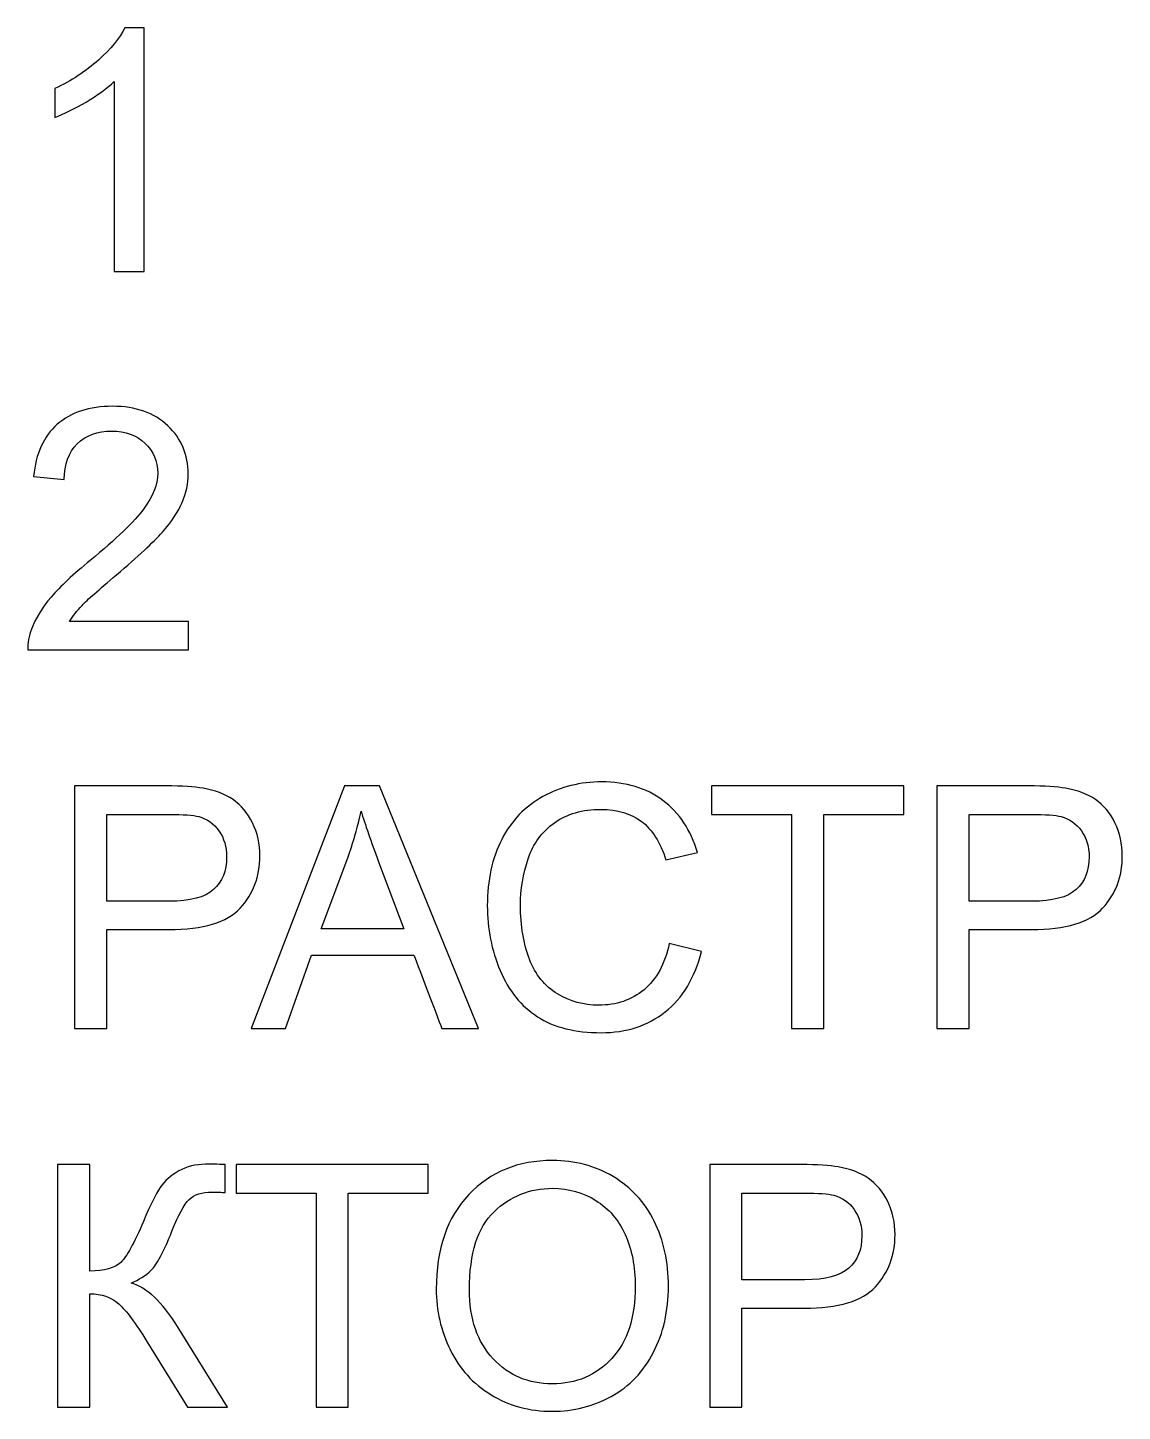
# Model space of a CAD drawing. Header units: millimetres. Extents: x 395 to 1406, y -158 to 315.
# Drawn here: x 1214.49 to 1241.84, y 276.85 to 311.42 of the extents above; entities that cross this region are included whole.
import ezdxf

# ---------------------------------------------------------------- set-up
doc = ezdxf.new("R2010")
doc.units = ezdxf.units.MM
doc.header["$MEASUREMENT"] = 0
doc.layers.add('layer 1', color=7, linetype='Continuous')

msp = doc.modelspace()

# ---------------------------------------------------------------- linework, layer by layer
at = {"layer": 'layer 1', "color": 114}
msp.add_open_spline([(1217.4003, 305.3315), (1217.4003, 305.3315), (1216.6552, 305.3315), (1216.6552, 305.3315), (1216.6552, 305.3315), (1216.6552, 305.3315), (1216.6552, 310.0757), (1216.6552, 310.0757), (1216.6552, 310.0757), (1216.476, 309.9035), (1216.2404, 309.7328), (1215.9497, 309.562), (1215.9497, 309.562), (1215.659, 309.3913), (1215.3965, 309.2629), (1215.1651, 309.1782), (1215.1651, 309.1782), (1215.1651, 309.1782), (1215.1651, 309.8979), (1215.1651, 309.8979), (1215.1651, 309.8979), (1215.5814, 310.0926), (1215.9455, 310.3297), (1216.2573, 310.6091), (1216.2573, 310.6091), (1216.5692, 310.8871), (1216.7907, 311.1566), (1216.9205, 311.4191), (1216.9205, 311.4191), (1216.9205, 311.4191), (1217.4003, 311.4191), (1217.4003, 311.4191), (1217.4003, 311.4191), (1217.4003, 311.4191), (1217.4003, 305.3315), (1217.4003, 305.3315)], degree=3, knots=[0, 0, 0, 0, 0.1, 0.1, 0.1, 0.1, 0.2, 0.2, 0.2, 0.2, 0.3, 0.3, 0.3, 0.3, 0.4, 0.4, 0.4, 0.4, 0.5, 0.5, 0.5, 0.5, 0.6, 0.6, 0.6, 0.6, 0.7, 0.7, 0.7, 0.7, 0.8, 0.8, 0.8, 0.8, 1, 1, 1, 1], dxfattribs=at)
at = {"layer": 'layer 1', "color": 142}
msp.add_open_spline([(1218.5095, 296.584), (1218.5095, 296.584), (1218.5095, 295.8728), (1218.5095, 295.8728), (1218.5095, 295.8728), (1218.5095, 295.8728), (1214.4962, 295.8728), (1214.4962, 295.8728), (1214.4962, 295.8728), (1214.4906, 296.052), (1214.5202, 296.2242), (1214.5837, 296.3907), (1214.5837, 296.3907), (1214.6867, 296.663), (1214.8518, 296.9325), (1215.079, 297.1964), (1215.079, 297.1964), (1215.3062, 297.4603), (1215.6308, 297.7651), (1216.0527, 298.1108), (1216.0527, 298.1108), (1216.7089, 298.6513), (1217.1548, 299.0789), (1217.3876, 299.3949), (1217.3876, 299.3949), (1217.6219, 299.711), (1217.739, 300.0102), (1217.739, 300.2924), (1217.739, 300.2924), (1217.739, 300.5873), (1217.6331, 300.8357), (1217.4215, 301.0389), (1217.4215, 301.0389), (1217.2098, 301.2407), (1216.9332, 301.3423), (1216.5932, 301.3423), (1216.5932, 301.3423), (1216.2333, 301.3423), (1215.9455, 301.235), (1215.7296, 301.0206), (1215.7296, 301.0206), (1215.5136, 300.8075), (1215.405, 300.5111), (1215.4022, 300.1316), (1215.4022, 300.1316), (1215.4022, 300.1316), (1214.6402, 300.2078), (1214.6402, 300.2078), (1214.6402, 300.2078), (1214.6924, 300.7778), (1214.8899, 301.2125), (1215.2314, 301.5116), (1215.2314, 301.5116), (1215.5743, 301.8108), (1216.0329, 301.9604), (1216.6101, 301.9604), (1216.6101, 301.9604), (1217.1915, 301.9604), (1217.6529, 301.7995), (1217.9916, 301.4763), (1217.9916, 301.4763), (1218.3316, 301.1532), (1218.501, 300.7524), (1218.501, 300.2755), (1218.501, 300.2755), (1218.501, 300.0328), (1218.4516, 299.7943), (1218.3514, 299.56), (1218.3514, 299.56), (1218.2526, 299.3244), (1218.0875, 299.0774), (1217.8575, 298.8178), (1217.8575, 298.8178), (1217.6261, 298.5596), (1217.2437, 298.2026), (1216.7103, 297.751), (1216.7103, 297.751), (1216.263, 297.3756), (1215.9751, 297.1216), (1215.8481, 296.9876), (1215.8481, 296.9876), (1215.7211, 296.8535), (1215.6167, 296.7195), (1215.5334, 296.584), (1215.5334, 296.584), (1215.5334, 296.584), (1218.5095, 296.584), (1218.5095, 296.584)], degree=3, knots=[0, 0, 0, 0, 0.0434783, 0.0434783, 0.0434783, 0.0434783, 0.0869565, 0.0869565, 0.0869565, 0.0869565, 0.1304348, 0.1304348, 0.1304348, 0.1304348, 0.173913, 0.173913, 0.173913, 0.1739131, 0.2173913, 0.2173913, 0.2173913, 0.2173913, 0.2608696, 0.2608696, 0.2608696, 0.2608696, 0.3043478, 0.3043478, 0.3043478, 0.3043478, 0.3478261, 0.3478261, 0.3478261, 0.3478261, 0.3913043, 0.3913043, 0.3913043, 0.3913044, 0.4347826, 0.4347826, 0.4347826, 0.4347826, 0.4782609, 0.4782609, 0.4782609, 0.4782609, 0.5217391, 0.5217391, 0.5217391, 0.5217391, 0.5652174, 0.5652174, 0.5652174, 0.5652174, 0.6086957, 0.6086957, 0.6086957, 0.6086957, 0.6521739, 0.6521739, 0.6521739, 0.6521739, 0.6956522, 0.6956522, 0.6956522, 0.6956522, 0.7391304, 0.7391304, 0.7391304, 0.7391304, 0.7826087, 0.7826087, 0.7826087, 0.7826087, 0.826087, 0.826087, 0.826087, 0.826087, 0.8695652, 0.8695652, 0.8695652, 0.8695652, 0.9130435, 0.9130435, 0.9130435, 0.9130435, 1, 1, 1, 1], dxfattribs=at)
at = {"layer": 'layer 1', "color": 250}
for points, knots in [([(1215.6603, 286.4141), (1215.6603, 286.4141), (1215.6603, 292.4763), (1215.6603, 292.4763), (1215.6603, 292.4763), (1215.6603, 292.4763), (1217.9492, 292.4763), (1217.9492, 292.4763), (1217.9492, 292.4763), (1218.3513, 292.4763), (1218.659, 292.4565), (1218.872, 292.4184), (1218.872, 292.4184), (1219.1698, 292.369), (1219.4196, 292.2745), (1219.6213, 292.1362), (1219.6213, 292.1362), (1219.8231, 291.9965), (1219.9854, 291.8017), (1220.1082, 291.552), (1220.1082, 291.552), (1220.2309, 291.3022), (1220.2916, 291.027), (1220.2916, 290.7265), (1220.2916, 290.7265), (1220.2916, 290.2128), (1220.1279, 289.7768), (1219.7991, 289.4212), (1219.7991, 289.4212), (1219.4718, 289.0642), (1218.8777, 288.8864), (1218.0197, 288.8864), (1218.0197, 288.8864), (1218.0197, 288.8864), (1216.4647, 288.8864), (1216.4647, 288.8864), (1216.4647, 288.8864), (1216.4647, 288.8864), (1216.4647, 286.4141), (1216.4647, 286.4141), (1216.4647, 286.4141), (1216.4647, 286.4141), (1215.6603, 286.4141), (1215.6603, 286.4141)], [0, 0, 0, 0, 0.0833333, 0.0833333, 0.0833333, 0.0833333, 0.1666667, 0.1666667, 0.1666667, 0.1666667, 0.25, 0.25, 0.25, 0.25, 0.3333333, 0.3333333, 0.3333333, 0.3333333, 0.4166667, 0.4166667, 0.4166667, 0.4166667, 0.5, 0.5, 0.5, 0.5, 0.5833333, 0.5833333, 0.5833333, 0.5833333, 0.6666667, 0.6666667, 0.6666667, 0.6666667, 0.75, 0.75, 0.75, 0.75, 0.8333333, 0.8333333, 0.8333333, 0.8333333, 1, 1, 1, 1]), ([(1220.0771, 286.4141), (1220.0771, 286.4141), (1222.4026, 292.4763), (1222.4026, 292.4763), (1222.4026, 292.4763), (1222.4026, 292.4763), (1223.2846, 292.4763), (1223.2846, 292.4763), (1223.2846, 292.4763), (1223.2846, 292.4763), (1225.7526, 286.4141), (1225.7526, 286.4141), (1225.7526, 286.4141), (1225.7526, 286.4141), (1224.8396, 286.4141), (1224.8396, 286.4141), (1224.8396, 286.4141), (1224.8396, 286.4141), (1224.1383, 288.2514), (1224.1383, 288.2514), (1224.1383, 288.2514), (1224.1383, 288.2514), (1221.5856, 288.2514), (1221.5856, 288.2514), (1221.5856, 288.2514), (1221.5856, 288.2514), (1220.928, 286.4141), (1220.928, 286.4141), (1220.928, 286.4141), (1220.928, 286.4141), (1220.0771, 286.4141), (1220.0771, 286.4141)], [0, 0, 0, 0, 0.1111111, 0.1111111, 0.1111111, 0.1111111, 0.2222222, 0.2222222, 0.2222222, 0.2222222, 0.3333333, 0.3333333, 0.3333333, 0.3333333, 0.4444444, 0.4444444, 0.4444444, 0.4444445, 0.5555556, 0.5555556, 0.5555556, 0.5555556, 0.6666667, 0.6666667, 0.6666667, 0.6666667, 0.7777778, 0.7777778, 0.7777778, 0.7777778, 1, 1, 1, 1]), ([(1230.5208, 288.5407), (1230.5208, 288.5407), (1231.3251, 288.3375), (1231.3251, 288.3375), (1231.3251, 288.3375), (1231.1572, 287.6785), (1230.8552, 287.1775), (1230.4192, 286.8318), (1230.4192, 286.8318), (1229.9831, 286.4861), (1229.4497, 286.3125), (1228.8189, 286.3125), (1228.8189, 286.3125), (1228.167, 286.3125), (1227.6364, 286.4451), (1227.2272, 286.7118), (1227.2272, 286.7118), (1226.818, 286.9771), (1226.5075, 287.3624), (1226.2945, 287.8661), (1226.2945, 287.8661), (1226.0814, 288.3713), (1225.9741, 288.9118), (1225.9741, 289.4903), (1225.9741, 289.4903), (1225.9741, 290.1211), (1226.0941, 290.6714), (1226.3354, 291.1413), (1226.3354, 291.1413), (1226.5767, 291.6112), (1226.9196, 291.9683), (1227.3641, 292.2124), (1227.3641, 292.2124), (1227.8086, 292.4565), (1228.2982, 292.5779), (1228.8316, 292.5779), (1228.8316, 292.5779), (1229.4384, 292.5779), (1229.9478, 292.424), (1230.3599, 292.115), (1230.3599, 292.115), (1230.7733, 291.806), (1231.0612, 291.3728), (1231.2235, 290.814), (1231.2235, 290.814), (1231.2235, 290.814), (1230.4361, 290.6277), (1230.4361, 290.6277), (1230.4361, 290.6277), (1230.2964, 291.068), (1230.0918, 291.3897), (1229.8251, 291.5901), (1229.8251, 291.5901), (1229.5584, 291.7919), (1229.2225, 291.8921), (1228.8175, 291.8921), (1228.8175, 291.8921), (1228.3533, 291.8921), (1227.9638, 291.7806), (1227.652, 291.5576), (1227.652, 291.5576), (1227.3401, 291.3347), (1227.12, 291.0341), (1226.9944, 290.6587), (1226.9944, 290.6587), (1226.8674, 290.282), (1226.8039, 289.8939), (1226.8039, 289.4946), (1226.8039, 289.4946), (1226.8039, 288.9795), (1226.8787, 288.5294), (1227.0282, 288.1455), (1227.0282, 288.1455), (1227.1778, 287.7603), (1227.4107, 287.4738), (1227.7267, 287.2833), (1227.7267, 287.2833), (1228.0428, 287.0928), (1228.3843, 286.9983), (1228.7526, 286.9983), (1228.7526, 286.9983), (1229.2014, 286.9983), (1229.5795, 287.1281), (1229.89, 287.3864), (1229.89, 287.3864), (1230.2004, 287.646), (1230.4107, 288.0298), (1230.5208, 288.5407)], [0, 0, 0, 0, 0.0434783, 0.0434783, 0.0434783, 0.0434783, 0.0869565, 0.0869565, 0.0869565, 0.0869565, 0.1304348, 0.1304348, 0.1304348, 0.1304348, 0.173913, 0.173913, 0.173913, 0.1739131, 0.2173913, 0.2173913, 0.2173913, 0.2173913, 0.2608696, 0.2608696, 0.2608696, 0.2608696, 0.3043478, 0.3043478, 0.3043478, 0.3043478, 0.3478261, 0.3478261, 0.3478261, 0.3478261, 0.3913043, 0.3913043, 0.3913043, 0.3913044, 0.4347826, 0.4347826, 0.4347826, 0.4347826, 0.4782609, 0.4782609, 0.4782609, 0.4782609, 0.5217391, 0.5217391, 0.5217391, 0.5217391, 0.5652174, 0.5652174, 0.5652174, 0.5652174, 0.6086957, 0.6086957, 0.6086957, 0.6086957, 0.6521739, 0.6521739, 0.6521739, 0.6521739, 0.6956522, 0.6956522, 0.6956522, 0.6956522, 0.7391304, 0.7391304, 0.7391304, 0.7391304, 0.7826087, 0.7826087, 0.7826087, 0.7826087, 0.826087, 0.826087, 0.826087, 0.826087, 0.8695652, 0.8695652, 0.8695652, 0.8695652, 0.9130435, 0.9130435, 0.9130435, 0.9130435, 1, 1, 1, 1]), ([(1233.5773, 286.4141), (1233.5773, 286.4141), (1233.5773, 291.7651), (1233.5773, 291.7651), (1233.5773, 291.7651), (1233.5773, 291.7651), (1231.5791, 291.7651), (1231.5791, 291.7651), (1231.5791, 291.7651), (1231.5791, 291.7651), (1231.5791, 292.4763), (1231.5791, 292.4763), (1231.5791, 292.4763), (1231.5791, 292.4763), (1236.3798, 292.4763), (1236.3798, 292.4763), (1236.3798, 292.4763), (1236.3798, 292.4763), (1236.3798, 291.7651), (1236.3798, 291.7651), (1236.3798, 291.7651), (1236.3798, 291.7651), (1234.3816, 291.7651), (1234.3816, 291.7651), (1234.3816, 291.7651), (1234.3816, 291.7651), (1234.3816, 286.4141), (1234.3816, 286.4141), (1234.3816, 286.4141), (1234.3816, 286.4141), (1233.5773, 286.4141), (1233.5773, 286.4141)], [0, 0, 0, 0, 0.1111111, 0.1111111, 0.1111111, 0.1111111, 0.2222222, 0.2222222, 0.2222222, 0.2222222, 0.3333333, 0.3333333, 0.3333333, 0.3333333, 0.4444444, 0.4444444, 0.4444444, 0.4444445, 0.5555556, 0.5555556, 0.5555556, 0.5555556, 0.6666667, 0.6666667, 0.6666667, 0.6666667, 0.7777778, 0.7777778, 0.7777778, 0.7777778, 1, 1, 1, 1]), ([(1237.208, 286.4141), (1237.208, 286.4141), (1237.208, 292.4763), (1237.208, 292.4763), (1237.208, 292.4763), (1237.208, 292.4763), (1239.4969, 292.4763), (1239.4969, 292.4763), (1239.4969, 292.4763), (1239.899, 292.4763), (1240.2067, 292.4565), (1240.4197, 292.4184), (1240.4197, 292.4184), (1240.7175, 292.369), (1240.9673, 292.2745), (1241.169, 292.1362), (1241.169, 292.1362), (1241.3708, 291.9965), (1241.5331, 291.8017), (1241.6559, 291.552), (1241.6559, 291.552), (1241.7786, 291.3022), (1241.8393, 291.027), (1241.8393, 290.7265), (1241.8393, 290.7265), (1241.8393, 290.2128), (1241.6756, 289.7768), (1241.3468, 289.4212), (1241.3468, 289.4212), (1241.0195, 289.0642), (1240.4254, 288.8864), (1239.5674, 288.8864), (1239.5674, 288.8864), (1239.5674, 288.8864), (1238.0124, 288.8864), (1238.0124, 288.8864), (1238.0124, 288.8864), (1238.0124, 288.8864), (1238.0124, 286.4141), (1238.0124, 286.4141), (1238.0124, 286.4141), (1238.0124, 286.4141), (1237.208, 286.4141), (1237.208, 286.4141)], [0, 0, 0, 0, 0.0833333, 0.0833333, 0.0833333, 0.0833333, 0.1666667, 0.1666667, 0.1666667, 0.1666667, 0.25, 0.25, 0.25, 0.25, 0.3333333, 0.3333333, 0.3333333, 0.3333333, 0.4166667, 0.4166667, 0.4166667, 0.4166667, 0.5, 0.5, 0.5, 0.5, 0.5833333, 0.5833333, 0.5833333, 0.5833333, 0.6666667, 0.6666667, 0.6666667, 0.6666667, 0.75, 0.75, 0.75, 0.75, 0.8333333, 0.8333333, 0.8333333, 0.8333333, 1, 1, 1, 1]), ([(1216.4647, 289.5976), (1216.4647, 289.5976), (1218.031, 289.5976), (1218.031, 289.5976), (1218.031, 289.5976), (1218.5503, 289.5976), (1218.9172, 289.6935), (1219.1359, 289.8869), (1219.1359, 289.8869), (1219.3532, 290.0802), (1219.4619, 290.3511), (1219.4619, 290.7025), (1219.4619, 290.7025), (1219.4619, 290.9551), (1219.3984, 291.1724), (1219.27, 291.353), (1219.27, 291.353), (1219.1416, 291.5336), (1218.9722, 291.6536), (1218.7634, 291.7114), (1218.7634, 291.7114), (1218.6279, 291.7467), (1218.3781, 291.7651), (1218.0155, 291.7651), (1218.0155, 291.7651), (1218.0155, 291.7651), (1216.4647, 291.7651), (1216.4647, 291.7651), (1216.4647, 291.7651), (1216.4647, 291.7651), (1216.4647, 289.5976), (1216.4647, 289.5976)], [0, 0, 0, 0, 0.1111111, 0.1111111, 0.1111111, 0.1111111, 0.2222222, 0.2222222, 0.2222222, 0.2222222, 0.3333333, 0.3333333, 0.3333333, 0.3333333, 0.4444444, 0.4444444, 0.4444444, 0.4444445, 0.5555556, 0.5555556, 0.5555556, 0.5555556, 0.6666667, 0.6666667, 0.6666667, 0.6666667, 0.7777778, 0.7777778, 0.7777778, 0.7777778, 1, 1, 1, 1]), ([(1221.8212, 288.9033), (1221.8212, 288.9033), (1223.8871, 288.9033), (1223.8871, 288.9033), (1223.8871, 288.9033), (1223.8871, 288.9033), (1223.2549, 290.5839), (1223.2549, 290.5839), (1223.2549, 290.5839), (1223.0644, 291.0948), (1222.9205, 291.5167), (1222.8203, 291.8497), (1222.8203, 291.8497), (1222.7371, 291.4546), (1222.6256, 291.0666), (1222.4859, 290.6827), (1222.4859, 290.6827), (1222.4859, 290.6827), (1221.8212, 288.9033), (1221.8212, 288.9033)], [0, 0, 0, 0, 0.1666667, 0.1666667, 0.1666667, 0.1666667, 0.3333333, 0.3333333, 0.3333333, 0.3333333, 0.5, 0.5, 0.5, 0.5, 0.6666667, 0.6666667, 0.6666667, 0.6666667, 1, 1, 1, 1]), ([(1238.0124, 289.5976), (1238.0124, 289.5976), (1239.5787, 289.5976), (1239.5787, 289.5976), (1239.5787, 289.5976), (1240.098, 289.5976), (1240.4649, 289.6935), (1240.6836, 289.8869), (1240.6836, 289.8869), (1240.9009, 290.0802), (1241.0096, 290.3511), (1241.0096, 290.7025), (1241.0096, 290.7025), (1241.0096, 290.9551), (1240.9461, 291.1724), (1240.8177, 291.353), (1240.8177, 291.353), (1240.6893, 291.5336), (1240.5199, 291.6536), (1240.3111, 291.7114), (1240.3111, 291.7114), (1240.1756, 291.7467), (1239.9258, 291.7651), (1239.5632, 291.7651), (1239.5632, 291.7651), (1239.5632, 291.7651), (1238.0124, 291.7651), (1238.0124, 291.7651), (1238.0124, 291.7651), (1238.0124, 291.7651), (1238.0124, 289.5976), (1238.0124, 289.5976)], [0, 0, 0, 0, 0.1111111, 0.1111111, 0.1111111, 0.1111111, 0.2222222, 0.2222222, 0.2222222, 0.2222222, 0.3333333, 0.3333333, 0.3333333, 0.3333333, 0.4444444, 0.4444444, 0.4444444, 0.4444445, 0.5555556, 0.5555556, 0.5555556, 0.5555556, 0.6666667, 0.6666667, 0.6666667, 0.6666667, 0.7777778, 0.7777778, 0.7777778, 0.7777778, 1, 1, 1, 1])]:
    msp.add_open_spline(points, degree=3, knots=knots, dxfattribs=at)
at = {"layer": 'layer 1', "color": 242}
for points, knots in [([(1224.6986, 279.906), (1224.6986, 280.9108), (1224.9695, 281.6982), (1225.51, 282.2668), (1225.51, 282.2668), (1226.0505, 282.8355), (1226.7475, 283.1192), (1227.6027, 283.1192), (1227.6027, 283.1192), (1228.1629, 283.1192), (1228.6667, 282.9851), (1229.1168, 282.7184), (1229.1168, 282.7184), (1229.5655, 282.4517), (1229.9084, 282.0792), (1230.1441, 281.6008), (1230.1441, 281.6008), (1230.3798, 281.1238), (1230.4983, 280.582), (1230.4983, 279.9766), (1230.4983, 279.9766), (1230.4983, 279.3628), (1230.3741, 278.8124), (1230.1258, 278.3284), (1230.1258, 278.3284), (1229.8774, 277.843), (1229.526, 277.4761), (1229.0717, 277.2277), (1229.0717, 277.2277), (1228.6159, 276.978), (1228.1248, 276.8538), (1227.5984, 276.8538), (1227.5984, 276.8538), (1227.0269, 276.8538), (1226.5175, 276.9921), (1226.0674, 277.2673), (1226.0674, 277.2673), (1225.6186, 277.5424), (1225.2772, 277.9178), (1225.0457, 278.3947), (1225.0457, 278.3947), (1224.8143, 278.8703), (1224.6986, 279.3741), (1224.6986, 279.906)], [0, 0, 0, 0, 0.0833333, 0.0833333, 0.0833333, 0.0833333, 0.1666667, 0.1666667, 0.1666667, 0.1666667, 0.25, 0.25, 0.25, 0.25, 0.3333333, 0.3333333, 0.3333333, 0.3333333, 0.4166667, 0.4166667, 0.4166667, 0.4166667, 0.5, 0.5, 0.5, 0.5, 0.5833333, 0.5833333, 0.5833333, 0.5833333, 0.6666667, 0.6666667, 0.6666667, 0.6666667, 0.75, 0.75, 0.75, 0.75, 0.8333333, 0.8333333, 0.8333333, 0.8333333, 1, 1, 1, 1]), ([(1215.2385, 283.0176), (1215.2385, 283.0176), (1216.0428, 283.0176), (1216.0428, 283.0176), (1216.0428, 283.0176), (1216.0428, 283.0176), (1216.0428, 280.359), (1216.0428, 280.359), (1216.0428, 280.359), (1216.4083, 280.359), (1216.6665, 280.431), (1216.8147, 280.5735), (1216.8147, 280.5735), (1216.9643, 280.716), (1217.1534, 281.0575), (1217.3848, 281.5994), (1217.3848, 281.5994), (1217.5527, 281.9987), (1217.691, 282.2795), (1217.8011, 282.4432), (1217.8011, 282.4432), (1217.9097, 282.6083), (1218.0649, 282.7466), (1218.2667, 282.8581), (1218.2667, 282.8581), (1218.4671, 282.9696), (1218.6901, 283.026), (1218.9328, 283.026), (1218.9328, 283.026), (1219.2418, 283.026), (1219.4041, 283.0232), (1219.421, 283.0176), (1219.421, 283.0176), (1219.421, 283.0176), (1219.421, 282.3233), (1219.421, 282.3233), (1219.421, 282.3233), (1219.3928, 282.3233), (1219.3392, 282.3247), (1219.2602, 282.3275), (1219.2602, 282.3275), (1219.1713, 282.3303), (1219.1176, 282.3318), (1219.0979, 282.3318), (1219.0979, 282.3318), (1218.8425, 282.3318), (1218.652, 282.2697), (1218.5278, 282.1455), (1218.5278, 282.1455), (1218.4008, 282.0213), (1218.2568, 281.756), (1218.0932, 281.351), (1218.0932, 281.351), (1217.89, 280.8374), (1217.7178, 280.5128), (1217.5767, 280.3788), (1217.5767, 280.3788), (1217.437, 280.2461), (1217.2677, 280.1389), (1217.0729, 280.0584), (1217.0729, 280.0584), (1217.4638, 279.9512), (1217.8504, 279.5885), (1218.2314, 278.9733), (1218.2314, 278.9733), (1218.2314, 278.9733), (1219.4803, 276.9554), (1219.4803, 276.9554), (1219.4803, 276.9554), (1219.4803, 276.9554), (1218.484, 276.9554), (1218.484, 276.9554), (1218.484, 276.9554), (1218.484, 276.9554), (1217.4666, 278.5979), (1217.4666, 278.5979), (1217.4666, 278.5979), (1217.1886, 279.0537), (1216.9558, 279.367), (1216.7695, 279.5363), (1216.7695, 279.5363), (1216.5819, 279.7071), (1216.3406, 279.7917), (1216.0428, 279.7917), (1216.0428, 279.7917), (1216.0428, 279.7917), (1216.0428, 276.9554), (1216.0428, 276.9554), (1216.0428, 276.9554), (1216.0428, 276.9554), (1215.2385, 276.9554), (1215.2385, 276.9554), (1215.2385, 276.9554), (1215.2385, 276.9554), (1215.2385, 283.0176), (1215.2385, 283.0176)], [0, 0, 0, 0, 0.04, 0.04, 0.04, 0.04, 0.08, 0.08, 0.08, 0.08, 0.12, 0.12, 0.12, 0.12, 0.16, 0.16, 0.16, 0.16, 0.2, 0.2, 0.2, 0.2, 0.24, 0.24, 0.24, 0.24, 0.28, 0.28, 0.28, 0.28, 0.32, 0.32, 0.32, 0.32, 0.36, 0.36, 0.36, 0.36, 0.4, 0.4, 0.4, 0.4, 0.44, 0.44, 0.44, 0.44, 0.48, 0.48, 0.48, 0.48, 0.52, 0.52, 0.52, 0.52, 0.56, 0.56, 0.56, 0.56, 0.6, 0.6, 0.6, 0.6, 0.64, 0.64, 0.64, 0.64, 0.68, 0.68, 0.68, 0.68, 0.72, 0.72, 0.72, 0.72, 0.76, 0.76, 0.76, 0.76, 0.8, 0.8, 0.8, 0.8, 0.84, 0.84, 0.84, 0.84, 0.88, 0.88, 0.88, 0.88, 0.92, 0.92, 0.92, 0.92, 1, 1, 1, 1]), ([(1221.6944, 276.9554), (1221.6944, 276.9554), (1221.6944, 282.3064), (1221.6944, 282.3064), (1221.6944, 282.3064), (1221.6944, 282.3064), (1219.6962, 282.3064), (1219.6962, 282.3064), (1219.6962, 282.3064), (1219.6962, 282.3064), (1219.6962, 283.0176), (1219.6962, 283.0176), (1219.6962, 283.0176), (1219.6962, 283.0176), (1224.4969, 283.0176), (1224.4969, 283.0176), (1224.4969, 283.0176), (1224.4969, 283.0176), (1224.4969, 282.3064), (1224.4969, 282.3064), (1224.4969, 282.3064), (1224.4969, 282.3064), (1222.4987, 282.3064), (1222.4987, 282.3064), (1222.4987, 282.3064), (1222.4987, 282.3064), (1222.4987, 276.9554), (1222.4987, 276.9554), (1222.4987, 276.9554), (1222.4987, 276.9554), (1221.6944, 276.9554), (1221.6944, 276.9554)], [0, 0, 0, 0, 0.1111111, 0.1111111, 0.1111111, 0.1111111, 0.2222222, 0.2222222, 0.2222222, 0.2222222, 0.3333333, 0.3333333, 0.3333333, 0.3333333, 0.4444444, 0.4444444, 0.4444444, 0.4444445, 0.5555556, 0.5555556, 0.5555556, 0.5555556, 0.6666667, 0.6666667, 0.6666667, 0.6666667, 0.7777778, 0.7777778, 0.7777778, 0.7777778, 1, 1, 1, 1]), ([(1231.5298, 276.9554), (1231.5298, 276.9554), (1231.5298, 283.0176), (1231.5298, 283.0176), (1231.5298, 283.0176), (1231.5298, 283.0176), (1233.8187, 283.0176), (1233.8187, 283.0176), (1233.8187, 283.0176), (1234.2208, 283.0176), (1234.5285, 282.9978), (1234.7415, 282.9597), (1234.7415, 282.9597), (1235.0393, 282.9103), (1235.2891, 282.8158), (1235.4908, 282.6775), (1235.4908, 282.6775), (1235.6926, 282.5378), (1235.8549, 282.343), (1235.9777, 282.0933), (1235.9777, 282.0933), (1236.1004, 281.8435), (1236.1611, 281.5683), (1236.1611, 281.2678), (1236.1611, 281.2678), (1236.1611, 280.7541), (1235.9974, 280.3181), (1235.6686, 279.9625), (1235.6686, 279.9625), (1235.3413, 279.6055), (1234.7472, 279.4277), (1233.8892, 279.4277), (1233.8892, 279.4277), (1233.8892, 279.4277), (1232.3342, 279.4277), (1232.3342, 279.4277), (1232.3342, 279.4277), (1232.3342, 279.4277), (1232.3342, 276.9554), (1232.3342, 276.9554), (1232.3342, 276.9554), (1232.3342, 276.9554), (1231.5298, 276.9554), (1231.5298, 276.9554)], [0, 0, 0, 0, 0.0833333, 0.0833333, 0.0833333, 0.0833333, 0.1666667, 0.1666667, 0.1666667, 0.1666667, 0.25, 0.25, 0.25, 0.25, 0.3333333, 0.3333333, 0.3333333, 0.3333333, 0.4166667, 0.4166667, 0.4166667, 0.4166667, 0.5, 0.5, 0.5, 0.5, 0.5833333, 0.5833333, 0.5833333, 0.5833333, 0.6666667, 0.6666667, 0.6666667, 0.6666667, 0.75, 0.75, 0.75, 0.75, 0.8333333, 0.8333333, 0.8333333, 0.8333333, 1, 1, 1, 1]), ([(1225.5283, 279.8919), (1225.5283, 279.1624), (1225.7245, 278.5881), (1226.1168, 278.169), (1226.1168, 278.169), (1226.5091, 277.7499), (1227.0015, 277.5396), (1227.5942, 277.5396), (1227.5942, 277.5396), (1228.1982, 277.5396), (1228.6935, 277.7513), (1229.0844, 278.1746), (1229.0844, 278.1746), (1229.4738, 278.5979), (1229.6686, 279.1991), (1229.6686, 279.978), (1229.6686, 279.978), (1229.6686, 280.4705), (1229.5853, 280.9009), (1229.4188, 281.2678), (1229.4188, 281.2678), (1229.2523, 281.6347), (1229.0082, 281.9197), (1228.6878, 282.1215), (1228.6878, 282.1215), (1228.3661, 282.3233), (1228.0063, 282.4249), (1227.6069, 282.4249), (1227.6069, 282.4249), (1227.0396, 282.4249), (1226.5514, 282.2302), (1226.1422, 281.8407), (1226.1422, 281.8407), (1225.733, 281.4512), (1225.5283, 280.8021), (1225.5283, 279.8919)], [0, 0, 0, 0, 0.1, 0.1, 0.1, 0.1, 0.2, 0.2, 0.2, 0.2, 0.3, 0.3, 0.3, 0.3, 0.4, 0.4, 0.4, 0.4, 0.5, 0.5, 0.5, 0.5, 0.6, 0.6, 0.6, 0.6, 0.7, 0.7, 0.7, 0.7, 0.8, 0.8, 0.8, 0.8, 1, 1, 1, 1]), ([(1232.3342, 280.1389), (1232.3342, 280.1389), (1233.9005, 280.1389), (1233.9005, 280.1389), (1233.9005, 280.1389), (1234.4198, 280.1389), (1234.7867, 280.2348), (1235.0054, 280.4282), (1235.0054, 280.4282), (1235.2227, 280.6215), (1235.3314, 280.8924), (1235.3314, 281.2438), (1235.3314, 281.2438), (1235.3314, 281.4964), (1235.2679, 281.7137), (1235.1395, 281.8943), (1235.1395, 281.8943), (1235.0111, 282.0749), (1234.8417, 282.1949), (1234.6329, 282.2527), (1234.6329, 282.2527), (1234.4974, 282.288), (1234.2476, 282.3064), (1233.885, 282.3064), (1233.885, 282.3064), (1233.885, 282.3064), (1232.3342, 282.3064), (1232.3342, 282.3064), (1232.3342, 282.3064), (1232.3342, 282.3064), (1232.3342, 280.1389), (1232.3342, 280.1389)], [0, 0, 0, 0, 0.1111111, 0.1111111, 0.1111111, 0.1111111, 0.2222222, 0.2222222, 0.2222222, 0.2222222, 0.3333333, 0.3333333, 0.3333333, 0.3333333, 0.4444444, 0.4444444, 0.4444444, 0.4444445, 0.5555556, 0.5555556, 0.5555556, 0.5555556, 0.6666667, 0.6666667, 0.6666667, 0.6666667, 0.7777778, 0.7777778, 0.7777778, 0.7777778, 1, 1, 1, 1])]:
    msp.add_open_spline(points, degree=3, knots=knots, dxfattribs=at)

doc.saveas('drawing.dxf')
